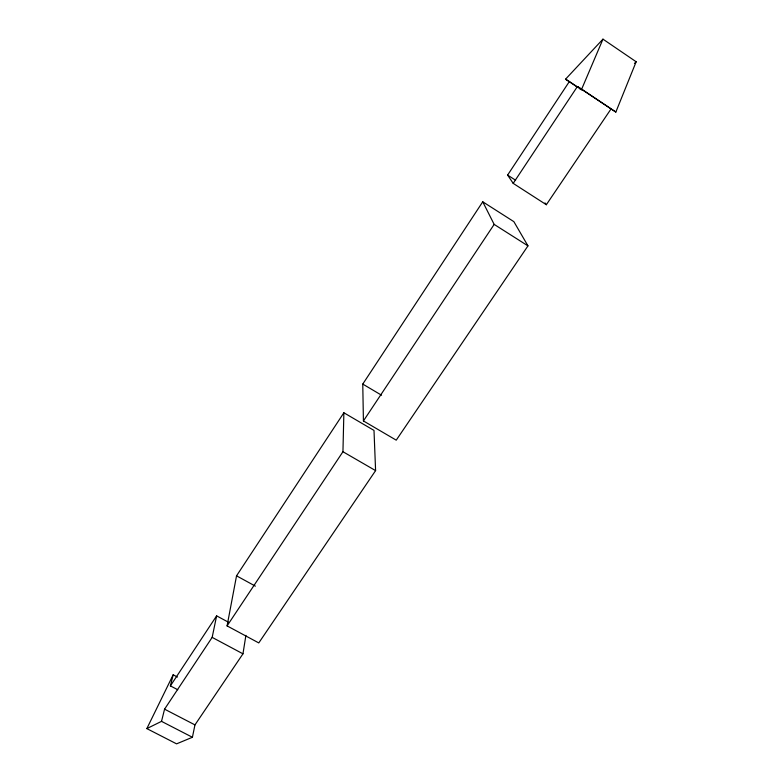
<?xml version="1.0" encoding="UTF-8"?>
<svg xmlns="http://www.w3.org/2000/svg" width="783" height="783" viewBox="0 0 783 783"><rect width="100%" height="100%" fill="white"/><g stroke="black" fill="none" stroke-linecap="round" stroke-linejoin="round"><path stroke-width="1.17" d="M227.08 625.891L342.944 451.722L343.874 412.768L374 430.415L375.595 470.612L258.772 642.921L227.08 625.891L236.535 575.828L343.874 412.768M177.457 677.041L173.17 674.789L146.842 728.601L176.576 743.85L192.412 737.273L194.957 724.892L242.965 653.825L245.901 635.365M146.842 728.601L161.513 721.358L164.567 709.163L212.164 637.372L216.627 615.859L228.342 622.162M177.751 689.735L170.391 685.898L173.17 674.789M610.985 109.013L546.338 204.725L513.198 183.369L577.404 86.522L615.849 112.057L636.158 61.759L602.969 39.15L565.551 79.181L577.502 87.187M615.849 112.057L581.661 89.154L602.969 39.15M362.764 384.081L482.749 201.799L513.863 221.648L527.967 245.872L396.237 440.163L363.42 420.941L362.764 384.081L381.546 395.209M170.391 685.898L216.627 615.859M513.198 183.369L507.609 175.079L569.358 81.54L581.515 89.683M363.42 420.941L494.161 224.398L482.749 201.799M634.436 63.482L636.158 61.759M161.513 721.358L192.412 737.273M164.567 709.163L194.957 724.892M212.164 637.372L242.965 653.825M236.535 575.828L255.375 586.134M342.944 451.722L375.595 470.612M565.551 79.181L569.358 81.54M577.404 86.522L581.661 89.154M494.161 224.398L527.967 245.872M507.609 175.079L515.615 180.247M579.498 88.518L581.485 89.849M544.988 202.924L546.338 204.725"/></g></svg>
